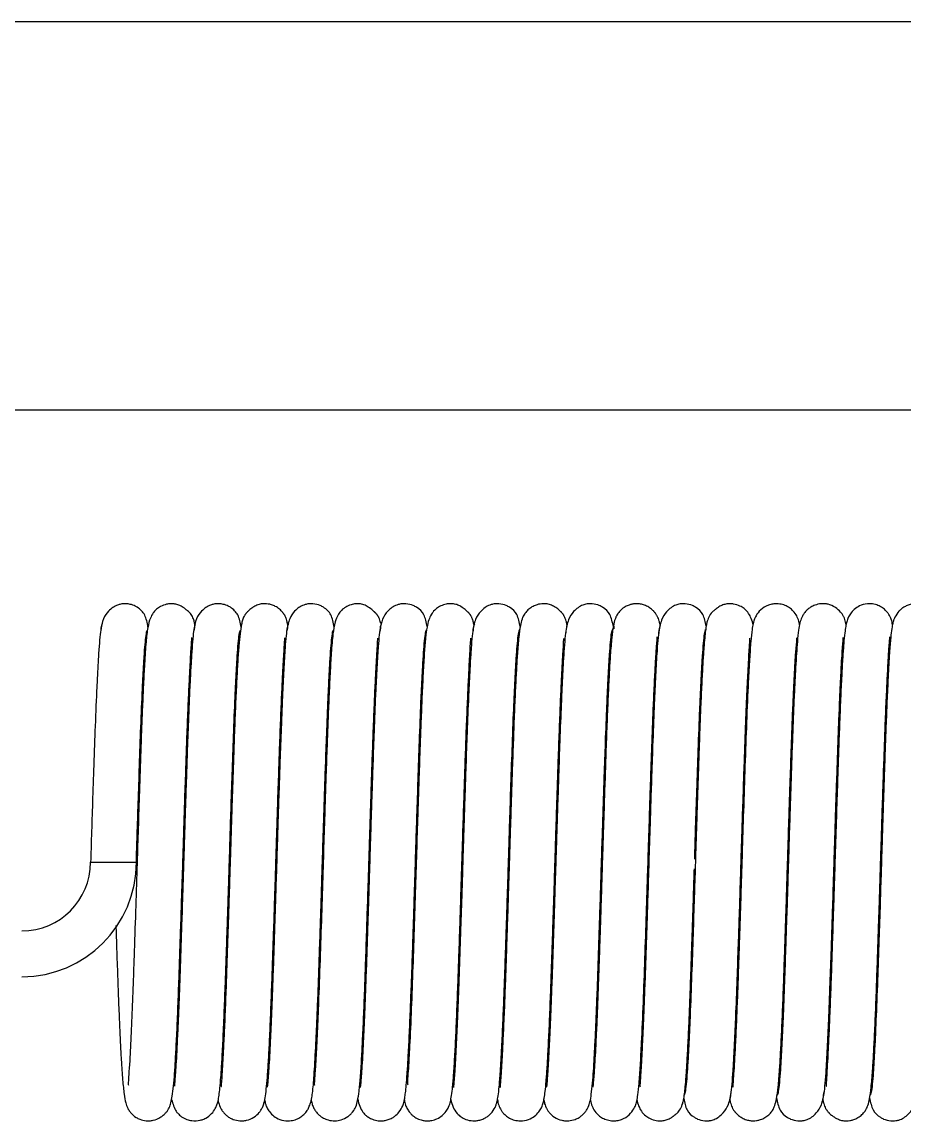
# Model space of a CAD drawing. Header units: millimetres. Extents: x 15 to 1184, y 5 to 836.
# Drawn here: x 527.54 to 544.88, y 529.29 to 550.88 of the extents above; entities that cross this region are included whole.
import ezdxf

# ---------------------------------------------------------------- set-up
doc = ezdxf.new("R2010")
doc.units = ezdxf.units.MM

msp = doc.modelspace()

# ---------------------------------------------------------------- linework, layer by layer
at = {"color": 7, "linetype": 'Continuous', "lineweight": 25}
for p, q in [((575.058, 550.88), (524.258, 550.88)), ((524.258, 543.26), (575.058, 543.26)), ((528.889, 534.37), (529.788, 534.37))]:
    msp.add_line(p, q, dxfattribs=at)
for radius in [2.248, 1.349]:
    msp.add_arc((527.54, 534.37), radius, 270, 0, dxfattribs=at)
for points, knots in [([(530.017, 538.992), (530.001, 539.075), (529.971, 539.239), (529.858, 539.351), (529.761, 539.408), (529.68, 539.437), (529.609, 539.45), (529.529, 539.449), (529.47, 539.44), (529.373, 539.412), (529.253, 539.331), (529.125, 539.152), (529.102, 539), (529.09, 538.917)], [0, 0, 0, 0, 0.185297, 0.364077, 0.41209, 0.439722, 0.482332, 0.51642, 0.544054, 0.590723, 0.747968, 0.861988, 1, 1, 1, 1]), ([(530.94, 539.035), (530.936, 539.056), (530.928, 539.102), (530.901, 539.178), (530.864, 539.246), (530.827, 539.286), (530.81, 539.299), (530.777, 539.326), (530.757, 539.342), (530.741, 539.354), (530.723, 539.367), (530.697, 539.384), (530.642, 539.416), (530.603, 539.432), (530.552, 539.444), (530.521, 539.448), (530.497, 539.449), (530.48, 539.45), (530.44, 539.449), (530.369, 539.439), (530.285, 539.408), (530.219, 539.367), (530.162, 539.322), (530.107, 539.256), (530.049, 539.143), (530.007, 538.97), (529.975, 538.69), (529.951, 538.322), (529.928, 537.879), (529.908, 537.442), (529.89, 536.999), (529.871, 536.451), (529.849, 535.801), (529.825, 535.063), (529.81, 534.592), (529.803, 534.369)], [0, 0, 0, 0, 0.024091, 0.055065, 0.090318, 0.107162, 0.123838, 0.129529, 0.131871, 0.134052, 0.136254, 0.13865, 0.144511, 0.161406, 0.168636, 0.173844, 0.175829, 0.177542, 0.179259, 0.188928, 0.203251, 0.209177, 0.216728, 0.239413, 0.272689, 0.332862, 0.410868, 0.50524, 0.576083, 0.641669, 0.701479, 0.755332, 0.847557, 0.927869, 1, 1, 1, 1]), ([(531.848, 538.989), (531.832, 539.075), (531.802, 539.238), (531.686, 539.352), (531.589, 539.408), (531.509, 539.437), (531.438, 539.45), (531.358, 539.449), (531.299, 539.44), (531.202, 539.412), (531.082, 539.332), (530.954, 539.153), (530.931, 539.002), (530.919, 538.919)], [0, 0, 0, 0, 0.1889487, 0.3610905, 0.408114, 0.4359514, 0.4790557, 0.5135857, 0.5414691, 0.5884134, 0.7464556, 0.8611153, 1, 1, 1, 1]), ([(532.767, 539.026), (532.758, 539.068), (532.745, 539.133), (532.718, 539.197), (532.7, 539.23), (532.685, 539.253), (532.671, 539.273), (532.633, 539.318), (532.578, 539.364), (532.512, 539.404), (532.449, 539.43), (532.38, 539.446), (532.318, 539.45), (532.277, 539.449), (532.221, 539.442), (532.163, 539.424), (532.095, 539.39), (532.04, 539.351), (532.011, 539.328), (531.991, 539.31), (531.979, 539.298), (531.968, 539.287), (531.957, 539.276), (531.949, 539.267), (531.939, 539.253), (531.931, 539.244), (531.925, 539.234), (531.915, 539.219), (531.901, 539.194), (531.887, 539.162), (531.869, 539.11), (531.839, 538.981), (531.808, 538.722), (531.78, 538.313), (531.759, 537.926), (531.737, 537.461), (531.717, 536.941), (531.698, 536.399), (531.68, 535.882), (531.665, 535.411), (531.65, 534.968), (531.638, 534.56), (531.625, 534.134), (531.611, 533.711), (531.596, 533.246), (531.58, 532.76), (531.562, 532.232), (531.543, 531.688), (531.522, 531.178), (531.501, 530.751), (531.484, 530.426), (531.47, 530.194), (531.461, 530.048), (531.453, 529.966), (531.457, 529.963), (531.459, 529.962)], [0, 0, 0, 0, 0.028611, 0.04444, 0.054046, 0.055504, 0.05661, 0.061924, 0.06915, 0.07273, 0.078428, 0.082657, 0.087293, 0.090306, 0.094429, 0.106184, 0.11694, 0.120768, 0.123665, 0.12484, 0.125898, 0.126919, 0.127989, 0.130002, 0.130781, 0.131512, 0.1323, 0.133231, 0.135708, 0.142087, 0.151458, 0.172132, 0.244278, 0.28239, 0.322424, 0.364376, 0.407605, 0.447501, 0.483226, 0.514556, 0.541308, 0.569771, 0.593061, 0.623317, 0.651437, 0.68411, 0.721096, 0.762282, 0.806597, 0.848381, 0.886851, 0.922226, 0.954878, 0.984567, 1, 1, 1, 1]), ([(533.678, 538.99), (533.661, 539.077), (533.63, 539.239), (533.517, 539.352), (533.396, 539.42), (533.286, 539.451), (533.187, 539.449), (533.128, 539.44), (533.03, 539.412), (532.91, 539.331), (532.783, 539.151), (532.76, 538.999), (532.747, 538.915)], [0, 0, 0, 0, 0.1872906, 0.3519181, 0.3976533, 0.4684572, 0.503122, 0.5313932, 0.5792953, 0.7409548, 0.8581741, 1, 1, 1, 1]), ([(534.591, 539.059), (534.584, 539.088), (534.577, 539.122), (534.557, 539.171), (534.549, 539.188), (534.542, 539.202), (534.537, 539.21), (534.534, 539.216), (534.531, 539.22), (534.528, 539.224), (534.524, 539.23), (534.518, 539.238), (534.51, 539.247), (534.504, 539.253), (534.497, 539.26), (534.489, 539.267), (534.482, 539.274), (534.476, 539.28), (534.47, 539.286), (534.461, 539.294), (534.448, 539.306), (534.424, 539.328), (534.369, 539.372), (534.298, 539.415), (534.239, 539.439), (534.18, 539.448), (534.15, 539.45), (534.112, 539.449), (534.062, 539.444), (533.987, 539.426), (533.926, 539.399), (533.881, 539.37), (533.853, 539.349), (533.802, 539.304), (533.739, 539.218), (533.685, 539.075), (533.647, 538.843), (533.62, 538.514), (533.596, 538.098), (533.574, 537.64), (533.554, 537.162), (533.535, 536.645), (533.517, 536.107), (533.498, 535.563), (533.479, 534.961), (533.457, 534.253), (533.431, 533.409), (533.401, 532.53), (533.376, 531.819), (533.355, 531.281), (533.337, 530.895), (533.32, 530.553), (533.303, 530.269), (533.29, 530.084), (533.282, 529.996), (533.29, 529.993), (533.293, 529.992)], [0, 0, 0, 0, 0.022891, 0.0272, 0.030204, 0.031253, 0.032051, 0.032386, 0.032703, 0.033026, 0.033377, 0.034228, 0.036022, 0.038527, 0.040174, 0.041515, 0.042107, 0.042673, 0.043234, 0.043815, 0.045117, 0.046709, 0.050997, 0.064617, 0.080912, 0.086486, 0.090317, 0.09168, 0.096291, 0.09988, 0.107985, 0.109772, 0.111868, 0.117155, 0.132632, 0.163904, 0.207344, 0.262573, 0.309587, 0.353894, 0.394362, 0.430717, 0.473472, 0.509924, 0.542293, 0.593219, 0.648092, 0.707567, 0.772129, 0.806854, 0.843107, 0.880608, 0.918947, 0.954284, 0.984662, 1, 1, 1, 1]), ([(535.505, 539), (535.488, 539.084), (535.458, 539.241), (535.345, 539.353), (535.224, 539.421), (535.115, 539.451), (535.015, 539.449), (534.956, 539.44), (534.859, 539.411), (534.739, 539.329), (534.611, 539.147), (534.587, 538.992), (534.574, 538.907)], [0, 0, 0, 0, 0.177987, 0.335701, 0.380222, 0.450954, 0.485691, 0.514549, 0.564045, 0.731801, 0.853307, 1, 1, 1, 1]), ([(536.425, 539.025), (536.423, 539.04), (536.417, 539.079), (536.405, 539.12), (536.391, 539.161), (536.377, 539.191), (536.368, 539.208), (536.361, 539.22), (536.357, 539.226), (536.354, 539.231), (536.351, 539.235), (536.347, 539.241), (536.341, 539.248), (536.335, 539.256), (536.327, 539.265), (536.32, 539.272), (536.305, 539.286), (536.293, 539.298), (536.28, 539.31), (536.258, 539.329), (536.228, 539.354), (536.169, 539.395), (536.106, 539.427), (536.044, 539.444), (535.991, 539.449), (535.947, 539.45), (535.885, 539.444), (535.809, 539.424), (535.736, 539.389), (535.682, 539.349), (535.629, 539.302), (535.577, 539.23), (535.531, 539.125), (535.497, 538.98), (535.47, 538.774), (535.447, 538.483), (535.426, 538.102), (535.403, 537.642), (535.383, 537.159), (535.365, 536.68), (535.349, 536.222), (535.335, 535.797), (535.318, 535.287), (535.298, 534.652), (535.274, 533.86), (535.247, 533.025), (535.218, 532.176), (535.188, 531.357), (535.16, 530.766), (535.139, 530.379), (535.123, 530.153), (535.112, 530.022), (535.119, 530.003), (535.123, 529.994)], [0, 0, 0, 0, 0.009197, 0.024143, 0.034404, 0.037826, 0.040183, 0.041027, 0.041389, 0.041729, 0.04206, 0.042402, 0.043174, 0.044137, 0.045343, 0.047979, 0.049072, 0.050133, 0.051284, 0.052623, 0.056081, 0.060773, 0.07413, 0.086682, 0.09081, 0.093659, 0.098796, 0.102763, 0.11043, 0.114314, 0.119596, 0.134928, 0.157005, 0.185923, 0.221602, 0.263804, 0.310904, 0.355563, 0.396365, 0.433027, 0.465977, 0.495421, 0.521177, 0.569039, 0.62003, 0.675151, 0.734455, 0.798354, 0.867584, 0.903695, 0.939532, 0.971902, 1, 1, 1, 1]), ([(537.334, 538.999), (537.318, 539.084), (537.287, 539.241), (537.173, 539.353), (537.051, 539.421), (536.943, 539.451), (536.843, 539.449), (536.785, 539.44), (536.687, 539.411), (536.567, 539.327), (536.438, 539.141), (536.414, 538.982), (536.401, 538.895)], [0, 0, 0, 0, 0.174183, 0.324431, 0.367371, 0.436886, 0.471126, 0.5003, 0.551109, 0.724179, 0.849339, 1, 1, 1, 1]), ([(538.252, 539.043), (538.248, 539.064), (538.239, 539.103), (538.223, 539.152), (538.207, 539.19), (538.191, 539.219), (538.182, 539.234), (538.175, 539.244), (538.168, 539.253), (538.157, 539.267), (538.149, 539.276), (538.138, 539.287), (538.127, 539.298), (538.115, 539.31), (538.095, 539.328), (538.067, 539.351), (538.011, 539.39), (537.944, 539.424), (537.885, 539.442), (537.829, 539.449), (537.788, 539.45), (537.726, 539.446), (537.657, 539.43), (537.594, 539.404), (537.528, 539.364), (537.478, 539.322), (537.445, 539.284), (537.429, 539.264), (537.422, 539.253), (537.406, 539.23), (537.388, 539.197), (537.361, 539.129), (537.333, 539.01), (537.303, 538.795), (537.278, 538.497), (537.257, 538.141), (537.236, 537.742), (537.216, 537.263), (537.196, 536.726), (537.176, 536.167), (537.158, 535.633), (537.143, 535.15), (537.128, 534.697), (537.116, 534.285), (537.102, 533.86), (537.089, 533.444), (537.074, 532.991), (537.058, 532.521), (537.041, 532.013), (537.021, 531.492), (537, 531.009), (536.981, 530.614), (536.964, 530.324), (536.951, 530.126), (536.942, 530.006), (536.938, 529.955), (536.94, 529.946), (536.94, 529.943)], [0, 0, 0, 0, 0.0163199, 0.0285323, 0.0364686, 0.0389485, 0.0398812, 0.0406698, 0.0414017, 0.0421822, 0.0441982, 0.0452698, 0.0462913, 0.0473513, 0.0485279, 0.0514291, 0.0552614, 0.0660323, 0.0778031, 0.0819319, 0.0849482, 0.0895909, 0.0938258, 0.0995317, 0.1031162, 0.110352, 0.113916, 0.115678, 0.1167853, 0.1182457, 0.127865, 0.143715, 0.1745737, 0.2152137, 0.260094, 0.2962375, 0.3349761, 0.3760648, 0.4189725, 0.4594083, 0.4956541, 0.527387, 0.5544603, 0.5833004, 0.606652, 0.6365661, 0.6643729, 0.696645, 0.7331099, 0.7740988, 0.8184312, 0.8597053, 0.8969866, 0.930845, 0.9612651, 0.9880661, 1, 1, 1, 1]), ([(539.164, 538.999), (539.147, 539.084), (539.116, 539.241), (539.001, 539.354), (538.88, 539.421), (538.772, 539.451), (538.684, 539.45), (538.617, 539.442), (538.524, 539.414), (538.394, 539.325), (538.266, 539.134), (538.241, 538.97), (538.228, 538.88)], [0, 0, 0, 0, 0.169609, 0.31434, 0.355928, 0.423867, 0.457419, 0.46956, 0.538861, 0.716987, 0.845613, 1, 1, 1, 1]), ([(540.083, 539.032), (540.082, 539.036), (540.078, 539.071), (540.068, 539.1), (540.052, 539.153), (540.035, 539.192), (540.017, 539.224), (540.005, 539.243), (539.995, 539.258), (539.987, 539.268), (539.978, 539.278), (539.97, 539.287), (539.962, 539.296), (539.947, 539.312), (539.924, 539.333), (539.893, 539.357), (539.841, 539.393), (539.774, 539.425), (539.708, 539.443), (539.639, 539.451), (539.561, 539.447), (539.49, 539.431), (539.426, 539.405), (539.358, 539.366), (539.308, 539.323), (539.275, 539.285), (539.259, 539.265), (539.251, 539.254), (539.236, 539.231), (539.218, 539.198), (539.19, 539.13), (539.161, 539.007), (539.131, 538.783), (539.106, 538.473), (539.083, 538.105), (539.063, 537.695), (539.042, 537.209), (539.022, 536.665), (539.003, 536.098), (538.985, 535.555), (538.969, 535.062), (538.954, 534.597), (538.941, 534.172), (538.927, 533.738), (538.914, 533.326), (538.9, 532.89), (538.885, 532.445), (538.868, 531.969), (538.85, 531.497), (538.832, 531.07), (538.815, 530.719), (538.8, 530.446), (538.784, 530.195), (538.764, 529.994), (538.763, 529.96), (538.762, 529.95)], [0, 0, 0, 0, 0.002176, 0.018393, 0.031046, 0.039886, 0.042958, 0.045242, 0.046161, 0.046997, 0.047822, 0.048714, 0.049668, 0.05066, 0.052922, 0.055753, 0.059263, 0.068467, 0.078709, 0.085494, 0.090269, 0.094661, 0.100689, 0.104353, 0.111808, 0.115516, 0.117353, 0.118461, 0.119943, 0.1299, 0.146503, 0.179012, 0.221995, 0.269081, 0.306764, 0.346879, 0.389153, 0.43311, 0.474936, 0.512559, 0.545651, 0.574065, 0.604744, 0.629613, 0.660018, 0.687621, 0.719196, 0.7545, 0.793889, 0.833045, 0.868823, 0.901015, 0.929744, 0.97773, 1, 1, 1, 1]), ([(540.989, 539.011), (540.973, 539.091), (540.943, 539.244), (540.83, 539.354), (540.709, 539.421), (540.601, 539.451), (540.513, 539.449), (540.445, 539.442), (540.352, 539.414), (540.222, 539.322), (540.093, 539.126), (540.068, 538.956), (540.055, 538.864)], [0, 0, 0, 0, 0.159177, 0.302388, 0.343289, 0.409676, 0.442534, 0.454678, 0.525564, 0.709143, 0.841531, 1, 1, 1, 1]), ([(541.909, 539.039), (541.907, 539.048), (541.898, 539.1), (541.87, 539.178), (541.818, 539.271), (541.762, 539.333), (541.7, 539.379), (541.629, 539.418), (541.549, 539.443), (541.481, 539.45), (541.446, 539.45), (541.423, 539.449), (541.372, 539.443), (541.33, 539.431), (541.281, 539.411), (541.247, 539.393), (541.222, 539.377), (541.205, 539.366), (541.189, 539.355), (541.175, 539.344), (541.162, 539.334), (541.129, 539.307), (541.115, 539.295), (541.069, 539.243), (541.033, 539.176), (541.005, 539.094), (540.991, 539.029), (540.974, 538.926), (540.958, 538.777), (540.941, 538.577), (540.923, 538.296), (540.903, 537.929), (540.883, 537.497), (540.865, 537.045), (540.849, 536.609), (540.835, 536.2), (540.823, 535.829), (540.812, 535.497), (540.801, 535.163), (540.788, 534.771), (540.773, 534.266), (540.753, 533.642), (540.729, 532.914), (540.702, 532.118), (540.678, 531.463), (540.656, 530.966), (540.638, 530.611), (540.62, 530.3), (540.6, 530.047), (540.58, 529.861), (540.566, 529.816), (540.559, 529.793)], [0, 0, 0, 0, 0.0042219, 0.0273109, 0.045288, 0.0573112, 0.0612143, 0.0647223, 0.0732526, 0.0776498, 0.0786097, 0.0796229, 0.082078, 0.0895497, 0.0935447, 0.0967421, 0.0980969, 0.0993298, 0.1004883, 0.1016306, 0.1028187, 0.1041104, 0.1136143, 0.121011, 0.1427781, 0.1537305, 0.1709541, 0.1966864, 0.2215039, 0.2508965, 0.2846845, 0.3233833, 0.3622842, 0.3974422, 0.4287142, 0.4565551, 0.4810112, 0.5019601, 0.5203209, 0.5442186, 0.5752822, 0.6138301, 0.6600804, 0.7134352, 0.7739074, 0.8071953, 0.8422202, 0.8787159, 0.9172177, 0.9577823, 1, 1, 1, 1]), ([(542.824, 539.034), (542.822, 539.048), (542.815, 539.101), (542.78, 539.185), (542.744, 539.258), (542.668, 539.341), (542.589, 539.397), (542.49, 539.437), (542.391, 539.452), (542.295, 539.446), (542.176, 539.415), (542.057, 539.339), (541.978, 539.234), (541.936, 539.146), (541.927, 539.114), (541.906, 539.04), (541.887, 538.921), (541.864, 538.706), (541.841, 538.375), (541.813, 537.861), (541.783, 537.16), (541.752, 536.288), (541.723, 535.407), (541.699, 534.641), (541.679, 534.018), (541.663, 533.498), (541.647, 533.006), (541.63, 532.522), (541.614, 532.053), (541.596, 531.571), (541.577, 531.095), (541.556, 530.668), (541.537, 530.334), (541.522, 530.117), (541.51, 529.982), (541.509, 529.955), (541.509, 529.942)], [0, 0, 0, 0, 0.007664, 0.028231, 0.046253, 0.054671, 0.062906, 0.070629, 0.07873, 0.084093, 0.090659, 0.10507, 0.118189, 0.123648, 0.136038, 0.150044, 0.175757, 0.217434, 0.266241, 0.315327, 0.385239, 0.449785, 0.510249, 0.565735, 0.599825, 0.632211, 0.668121, 0.699148, 0.733429, 0.771192, 0.812785, 0.85783, 0.901138, 0.938191, 0.968993, 1, 1, 1, 1]), ([(543.739, 539.036), (543.736, 539.054), (543.726, 539.108), (543.71, 539.16), (543.672, 539.232), (543.629, 539.295), (543.52, 539.393), (543.413, 539.435), (543.32, 539.45), (543.231, 539.45), (543.136, 539.43), (543.046, 539.386), (542.985, 539.341), (542.936, 539.292), (542.889, 539.227), (542.855, 539.157), (542.826, 539.063), (542.803, 538.923), (542.776, 538.669), (542.751, 538.301), (542.728, 537.858), (542.71, 537.455), (542.692, 536.992), (542.673, 536.478), (542.655, 535.946), (542.637, 535.386), (542.619, 534.843), (542.604, 534.347), (542.592, 533.964), (542.581, 533.607), (542.567, 533.187), (542.548, 532.629), (542.526, 531.96), (542.503, 531.379), (542.482, 530.917), (542.465, 530.578), (542.447, 530.275), (542.427, 530.027), (542.406, 529.846), (542.392, 529.809), (542.385, 529.79)], [0, 0, 0, 0, 0.012029, 0.034804, 0.042628, 0.048349, 0.057926, 0.070106, 0.07565, 0.080238, 0.088822, 0.094553, 0.099753, 0.105837, 0.112968, 0.123735, 0.145865, 0.177085, 0.215568, 0.277839, 0.31144, 0.346637, 0.383189, 0.420903, 0.458372, 0.492038, 0.530525, 0.561563, 0.585549, 0.602687, 0.629495, 0.666426, 0.713027, 0.769741, 0.802076, 0.836789, 0.873641, 0.913216, 0.955488, 1, 1, 1, 1]), ([(544.651, 539.032), (544.645, 539.069), (544.634, 539.138), (544.592, 539.222), (544.552, 539.281), (544.495, 539.342), (544.415, 539.398), (544.314, 539.439), (544.185, 539.457), (544.034, 539.429), (543.915, 539.358), (543.833, 539.273), (543.769, 539.163), (543.751, 539.094), (543.731, 539.003), (543.711, 538.865), (543.691, 538.669), (543.672, 538.393), (543.651, 538.033), (543.63, 537.585), (543.609, 537.074), (543.59, 536.545), (543.573, 536.046), (543.557, 535.552), (543.542, 535.092), (543.528, 534.654), (543.516, 534.263), (543.503, 533.855), (543.489, 533.407), (543.472, 532.899), (543.453, 532.348), (543.434, 531.791), (543.413, 531.28), (543.394, 530.852), (543.377, 530.516), (543.363, 530.269), (543.353, 530.099), (543.348, 530.005), (543.346, 529.967), (543.351, 529.97), (543.352, 529.97)], [0, 0, 0, 0, 0.020974, 0.038807, 0.046631, 0.054462, 0.062427, 0.070101, 0.07838, 0.090003, 0.10079, 0.111736, 0.123055, 0.143254, 0.166028, 0.191171, 0.224334, 0.260531, 0.300179, 0.343554, 0.388076, 0.427856, 0.463289, 0.494327, 0.528549, 0.554486, 0.58001, 0.604636, 0.63408, 0.668263, 0.706947, 0.749758, 0.792941, 0.833871, 0.872134, 0.907666, 0.941026, 0.971595, 0.995757, 1, 1, 1, 1]), ([(545.568, 539.03), (545.555, 539.081), (545.532, 539.176), (545.477, 539.272), (545.412, 539.337), (545.362, 539.377), (545.264, 539.43), (545.172, 539.448), (545.105, 539.45), (545.056, 539.447), (544.994, 539.436), (544.935, 539.414), (544.886, 539.389), (544.855, 539.369), (544.809, 539.335), (544.758, 539.287), (544.701, 539.2), (544.668, 539.113), (544.653, 539.054), (544.635, 538.951), (544.614, 538.773), (544.59, 538.471), (544.567, 538.05), (544.543, 537.554), (544.523, 537.063), (544.506, 536.584), (544.49, 536.136), (544.477, 535.729), (544.465, 535.373), (544.454, 535.031), (544.442, 534.643), (544.427, 534.147), (544.407, 533.528), (544.383, 532.804), (544.356, 532.011), (544.331, 531.362), (544.309, 530.873), (544.291, 530.528), (544.273, 530.229), (544.253, 529.994), (544.232, 529.83), (544.218, 529.803), (544.211, 529.79)], [0, 0, 0, 0, 0.027501, 0.050986, 0.056989, 0.061479, 0.06903, 0.07806, 0.080159, 0.082204, 0.086955, 0.092228, 0.094646, 0.096986, 0.099334, 0.1071, 0.126291, 0.136807, 0.151413, 0.175441, 0.208802, 0.251133, 0.302486, 0.344979, 0.383637, 0.417909, 0.448334, 0.474931, 0.497552, 0.516427, 0.53942, 0.56992, 0.608357, 0.654755, 0.708462, 0.769824, 0.803624, 0.839169, 0.876295, 0.915638, 0.957023, 1, 1, 1, 1]), ([(529.124, 539.052), (529.119, 539.053), (529.107, 539.055), (529.087, 538.946), (529.066, 538.754), (529.047, 538.491), (529.029, 538.178), (529.006, 537.722), (528.979, 537.099), (528.952, 536.317), (528.927, 535.585), (528.906, 534.941), (528.894, 534.546), (528.889, 534.37)], [0, 0, 0, 0, 0.063383, 0.15481, 0.242275, 0.324994, 0.403207, 0.478025, 0.615266, 0.735032, 0.839716, 0.928243, 1, 1, 1, 1]), ([(530.952, 539.051), (530.946, 539.049), (530.933, 539.043), (530.913, 538.919), (530.892, 538.719), (530.874, 538.458), (530.856, 538.158), (530.835, 537.74), (530.812, 537.198), (530.789, 536.558), (530.77, 536.012), (530.756, 535.589), (530.745, 535.234), (530.733, 534.867), (530.718, 534.402), (530.703, 533.887), (530.685, 533.346), (530.667, 532.81), (530.649, 532.277), (530.632, 531.782), (530.614, 531.345), (530.592, 530.853), (530.572, 530.466), (530.554, 530.19), (530.542, 530.043), (530.533, 529.97), (530.539, 529.968), (530.541, 529.968)], [0, 0, 0, 0, 0.041332, 0.090181, 0.136185, 0.178969, 0.218788, 0.256103, 0.322207, 0.376412, 0.419678, 0.451904, 0.472932, 0.499126, 0.533047, 0.574792, 0.611603, 0.652967, 0.696605, 0.738381, 0.778863, 0.817843, 0.890166, 0.923717, 0.955525, 0.984045, 1, 1, 1, 1]), ([(532.78, 539.052), (532.773, 539.045), (532.759, 539.031), (532.737, 538.883), (532.716, 538.662), (532.698, 538.381), (532.68, 538.062), (532.659, 537.623), (532.636, 537.061), (532.613, 536.407), (532.594, 535.858), (532.58, 535.441), (532.569, 535.085), (532.557, 534.705), (532.541, 534.212), (532.524, 533.67), (532.506, 533.105), (532.488, 532.56), (532.469, 532.031), (532.451, 531.551), (532.434, 531.133), (532.412, 530.673), (532.393, 530.327), (532.374, 530.087), (532.366, 529.985), (532.359, 529.946), (532.366, 529.954), (532.366, 529.954)], [0, 0, 0, 0, 0.049178, 0.098845, 0.14547, 0.188691, 0.229083, 0.266799, 0.333189, 0.387291, 0.43016, 0.461456, 0.481518, 0.509232, 0.544915, 0.589018, 0.627759, 0.671077, 0.714911, 0.757081, 0.797852, 0.836896, 0.908916, 0.942521, 0.97318, 0.99956, 1, 1, 1, 1]), ([(534.607, 539.052), (534.599, 539.04), (534.584, 539.016), (534.563, 538.854), (534.542, 538.624), (534.524, 538.337), (534.506, 538.012), (534.485, 537.566), (534.462, 536.999), (534.439, 536.34), (534.42, 535.786), (534.406, 535.362), (534.395, 535.005), (534.383, 534.631), (534.368, 534.149), (534.352, 533.62), (534.334, 533.067), (534.316, 532.532), (534.297, 532.009), (534.279, 531.533), (534.262, 531.119), (534.24, 530.663), (534.221, 530.32), (534.203, 530.087), (534.194, 529.982), (534.188, 529.939), (534.193, 529.945), (534.194, 529.946)], [0, 0, 0, 0, 0.051817, 0.101113, 0.147357, 0.190252, 0.230475, 0.268032, 0.33417, 0.388282, 0.431385, 0.463073, 0.483469, 0.510472, 0.545326, 0.58853, 0.626477, 0.668932, 0.712598, 0.754669, 0.795351, 0.834316, 0.90624, 0.93984, 0.97056, 0.995985, 1, 1, 1, 1]), ([(536.432, 539.048), (536.425, 539.031), (536.41, 538.998), (536.389, 538.829), (536.369, 538.595), (536.351, 538.307), (536.334, 537.982), (536.313, 537.538), (536.29, 536.972), (536.267, 536.312), (536.248, 535.751), (536.234, 535.316), (536.222, 534.957), (536.211, 534.594), (536.197, 534.14), (536.181, 533.64), (536.164, 533.117), (536.147, 532.6), (536.129, 532.086), (536.111, 531.609), (536.094, 531.19), (536.072, 530.726), (536.053, 530.371), (536.036, 530.129), (536.026, 530.007), (536.018, 529.947), (536.022, 529.947), (536.024, 529.947)], [0, 0, 0, 0, 0.051035, 0.099581, 0.145143, 0.187491, 0.227331, 0.26459, 0.33043, 0.384713, 0.428434, 0.461162, 0.482763, 0.508177, 0.541163, 0.582189, 0.618287, 0.658753, 0.701931, 0.743761, 0.78431, 0.823254, 0.895322, 0.928985, 0.960866, 0.987874, 1, 1, 1, 1]), ([(538.257, 539.041), (538.25, 539.019), (538.235, 538.974), (538.213, 538.782), (538.193, 538.524), (538.174, 538.211), (538.157, 537.864), (538.135, 537.394), (538.113, 536.804), (538.089, 536.128), (538.071, 535.566), (538.057, 535.142), (538.045, 534.784), (538.034, 534.403), (538.018, 533.91), (538.001, 533.372), (537.983, 532.816), (537.965, 532.286), (537.947, 531.777), (537.928, 531.321), (537.911, 530.931), (537.895, 530.61), (537.881, 530.356), (537.869, 530.163), (537.858, 530.031), (537.85, 529.957), (537.854, 529.952), (537.855, 529.951)], [0, 0, 0, 0, 0.0528379, 0.1029208, 0.1497286, 0.1932397, 0.2341652, 0.2722438, 0.3389501, 0.3936769, 0.437061, 0.4686277, 0.4888157, 0.5166221, 0.5526525, 0.5973568, 0.6364665, 0.6800221, 0.7241411, 0.766897, 0.808041, 0.8472515, 0.8843129, 0.9197127, 0.953535, 0.9831067, 1, 1, 1, 1]), ([(539.184, 538.959), (539.18, 538.986), (539.17, 539.053), (539.16, 539.052), (539.155, 539.051)], [0, 0, 0, 0, 0.397312, 1, 1, 1, 1]), ([(540.083, 539.033), (540.075, 539.006), (540.06, 538.951), (540.038, 538.745), (540.018, 538.475), (540, 538.152), (539.982, 537.795), (539.961, 537.316), (539.938, 536.718), (539.915, 536.036), (539.896, 535.469), (539.883, 535.044), (539.871, 534.685), (539.859, 534.304), (539.844, 533.813), (539.827, 533.277), (539.809, 532.726), (539.791, 532.202), (539.772, 531.699), (539.754, 531.252), (539.737, 530.873), (539.722, 530.565), (539.709, 530.324), (539.698, 530.146), (539.691, 530.03), (539.685, 529.969), (539.69, 529.967), (539.691, 529.967)], [0, 0, 0, 0, 0.053108, 0.10337, 0.150278, 0.194007, 0.235147, 0.273381, 0.340266, 0.395346, 0.438966, 0.470686, 0.490961, 0.518784, 0.554993, 0.599879, 0.639096, 0.682723, 0.727054, 0.770036, 0.811327, 0.850607, 0.887722, 0.923234, 0.957093, 0.986434, 1, 1, 1, 1]), ([(529.385, 533.13), (529.39, 532.999), (529.4, 532.678), (529.417, 532.191), (529.435, 531.683), (529.454, 531.225), (529.472, 530.827), (529.493, 530.439), (529.517, 530.088), (529.545, 529.817), (529.572, 529.657), (529.606, 529.562), (529.637, 529.502), (529.691, 529.43), (529.762, 529.367), (529.869, 529.312), (529.962, 529.29), (530.056, 529.289), (530.148, 529.303), (530.235, 529.336), (530.326, 529.405), (530.369, 529.448), (530.393, 529.478), (530.415, 529.511), (530.45, 529.577), (530.472, 529.651), (530.506, 529.824), (530.535, 530.125), (530.561, 530.55), (530.582, 530.962), (530.604, 531.455), (530.624, 531.999), (530.643, 532.552), (530.662, 533.114), (530.68, 533.659), (530.696, 534.153), (530.709, 534.583), (530.723, 535.031), (530.74, 535.572), (530.76, 536.147), (530.779, 536.72), (530.799, 537.246), (530.82, 537.724), (530.839, 538.114), (530.855, 538.408), (530.867, 538.593), (530.874, 538.701), (530.878, 538.763), (530.877, 538.776), (530.876, 538.783)], [0, 0, 0, 0, 0.019868, 0.048661, 0.077837, 0.106139, 0.133383, 0.159389, 0.196023, 0.230539, 0.259296, 0.278346, 0.285731, 0.290046, 0.297714, 0.30196, 0.308474, 0.312095, 0.317045, 0.328614, 0.332674, 0.335589, 0.337083, 0.338935, 0.344082, 0.361088, 0.384518, 0.436765, 0.465456, 0.496307, 0.529145, 0.562235, 0.592064, 0.618724, 0.648957, 0.672958, 0.691064, 0.711631, 0.738494, 0.771503, 0.800038, 0.831985, 0.864505, 0.895308, 0.924141, 0.951424, 0.968769, 0.985361, 1, 1, 1, 1]), ([(529.788, 534.37), (529.793, 534.546), (529.805, 534.94), (529.826, 535.581), (529.851, 536.306), (529.877, 537.074), (529.903, 537.681), (529.925, 538.12), (529.942, 538.419), (529.961, 538.666), (529.98, 538.84), (529.996, 538.929), (530.004, 538.924), (530.006, 538.923)], [0, 0, 0, 0, 0.075163, 0.167757, 0.277009, 0.401633, 0.543916, 0.621236, 0.701872, 0.786934, 0.876632, 0.970121, 1, 1, 1, 1]), ([(530.481, 529.708), (530.506, 529.624), (530.537, 529.521), (530.601, 529.437), (530.672, 529.37), (530.772, 529.316), (530.898, 529.285), (531.014, 529.29), (531.109, 529.321), (531.187, 529.359), (531.268, 529.423), (531.342, 529.526), (531.375, 529.606), (531.385, 529.64), (531.4, 529.7), (531.415, 529.789), (531.432, 529.939), (531.451, 530.149), (531.47, 530.454), (531.492, 530.867), (531.514, 531.366), (531.535, 531.9), (531.553, 532.414), (531.569, 532.889), (531.583, 533.314), (531.595, 533.678), (531.606, 534.024), (531.618, 534.415), (531.633, 534.913), (531.653, 535.527), (531.677, 536.234), (531.703, 536.997), (531.729, 537.608), (531.751, 538.058), (531.768, 538.368), (531.786, 538.628), (531.806, 538.82), (531.824, 538.93), (531.836, 538.929), (531.84, 538.928)], [0, 0, 0, 0, 0.037541, 0.046309, 0.054763, 0.062988, 0.070048, 0.081273, 0.086246, 0.089838, 0.102207, 0.113158, 0.121996, 0.129646, 0.141148, 0.167266, 0.193534, 0.225214, 0.262083, 0.304746, 0.349865, 0.390408, 0.426302, 0.458081, 0.485518, 0.508495, 0.527417, 0.550666, 0.581641, 0.620621, 0.667334, 0.721171, 0.783084, 0.816962, 0.852423, 0.889785, 0.929345, 0.97074, 1, 1, 1, 1]), ([(531.396, 529.691), (531.397, 529.687), (531.404, 529.641), (531.423, 529.589), (531.459, 529.512), (531.506, 529.448), (531.555, 529.398), (531.616, 529.353), (531.706, 529.309), (531.801, 529.289), (531.89, 529.289), (531.983, 529.304), (532.09, 529.346), (532.199, 529.444), (532.249, 529.517), (532.278, 529.578), (532.304, 529.659), (532.325, 529.772), (532.349, 529.965), (532.369, 530.213), (532.39, 530.537), (532.411, 530.945), (532.432, 531.436), (532.452, 531.976), (532.471, 532.522), (532.49, 533.076), (532.507, 533.61), (532.523, 534.096), (532.536, 534.525), (532.55, 534.981), (532.568, 535.538), (532.588, 536.128), (532.608, 536.713), (532.628, 537.246), (532.649, 537.726), (532.668, 538.117), (532.684, 538.413), (532.696, 538.6), (532.702, 538.707), (532.707, 538.765), (532.704, 538.773), (532.703, 538.777)], [0, 0, 0, 0, 0.002694, 0.0292, 0.040378, 0.047781, 0.054097, 0.059495, 0.065445, 0.074356, 0.079119, 0.084875, 0.097519, 0.107461, 0.113401, 0.125431, 0.142335, 0.175477, 0.208556, 0.244186, 0.282352, 0.323691, 0.367989, 0.412162, 0.451719, 0.487008, 0.526918, 0.558451, 0.582434, 0.610903, 0.647887, 0.693182, 0.732248, 0.775712, 0.819352, 0.860956, 0.900178, 0.937605, 0.961569, 0.984629, 1, 1, 1, 1]), ([(532.309, 529.703), (532.314, 529.675), (532.322, 529.633), (532.352, 529.554), (532.403, 529.466), (532.485, 529.381), (532.604, 529.31), (532.755, 529.282), (532.884, 529.3), (532.985, 529.341), (533.065, 529.397), (533.131, 529.468), (533.165, 529.524), (533.223, 529.653), (533.255, 529.853), (533.283, 530.174), (533.309, 530.626), (533.332, 531.098), (533.35, 531.522), (533.368, 532.005), (533.386, 532.536), (533.405, 533.083), (533.423, 533.652), (533.44, 534.198), (533.455, 534.694), (533.467, 535.075), (533.479, 535.43), (533.493, 535.843), (533.511, 536.386), (533.534, 537.031), (533.556, 537.582), (533.577, 538.01), (533.594, 538.319), (533.612, 538.588), (533.632, 538.794), (533.65, 538.921), (533.662, 538.929), (533.667, 538.932)], [0, 0, 0, 0, 0.0225017, 0.0339265, 0.0448641, 0.0554405, 0.0658644, 0.0770957, 0.0850955, 0.0925103, 0.1002068, 0.1077734, 0.1193511, 0.1325621, 0.1762589, 0.2317316, 0.2936602, 0.3272135, 0.3622594, 0.3985336, 0.4362471, 0.4737819, 0.5073765, 0.5456273, 0.5765828, 0.6006691, 0.6178273, 0.6446013, 0.6813544, 0.7277205, 0.7845164, 0.8167284, 0.8511736, 0.887954, 0.9275525, 0.9696445, 1, 1, 1, 1]), ([(533.222, 529.712), (533.227, 529.684), (533.237, 529.632), (533.263, 529.561), (533.301, 529.492), (533.349, 529.432), (533.401, 529.384), (533.47, 529.339), (533.568, 529.299), (533.687, 529.283), (533.824, 529.305), (533.929, 529.358), (534, 529.418), (534.066, 529.492), (534.116, 529.594), (534.139, 529.691), (534.168, 529.872), (534.193, 530.139), (534.216, 530.486), (534.237, 530.906), (534.258, 531.378), (534.278, 531.9), (534.298, 532.475), (534.318, 533.058), (534.336, 533.618), (534.351, 534.075), (534.364, 534.491), (534.378, 534.946), (534.394, 535.445), (534.411, 535.971), (534.429, 536.495), (534.448, 537.03), (534.469, 537.529), (534.488, 537.953), (534.506, 538.287), (534.519, 538.533), (534.529, 538.672), (534.532, 538.74), (534.536, 538.774), (534.533, 538.775), (534.532, 538.776)], [0, 0, 0, 0, 0.018613, 0.033564, 0.04416, 0.052248, 0.058788, 0.06395, 0.070844, 0.079781, 0.088852, 0.099207, 0.104702, 0.11087, 0.127773, 0.158605, 0.195647, 0.237058, 0.282588, 0.322626, 0.365766, 0.408758, 0.447199, 0.492106, 0.52928, 0.558499, 0.581539, 0.610388, 0.647362, 0.680334, 0.717544, 0.758863, 0.801915, 0.843498, 0.883175, 0.921049, 0.957591, 0.975274, 0.992323, 1, 1, 1, 1]), ([(534.142, 529.718), (534.151, 529.67), (534.171, 529.576), (534.224, 529.484), (534.258, 529.44), (534.292, 529.404), (534.351, 529.358), (534.439, 529.313), (534.528, 529.292), (534.61, 529.288), (534.685, 529.296), (534.748, 529.314), (534.799, 529.337), (534.835, 529.357), (534.9, 529.402), (534.96, 529.463), (535.02, 529.57), (535.04, 529.632), (535.052, 529.675), (535.065, 529.742), (535.079, 529.843), (535.096, 529.996), (535.113, 530.219), (535.132, 530.535), (535.153, 530.945), (535.174, 531.423), (535.193, 531.915), (535.21, 532.385), (535.225, 532.82), (535.237, 533.209), (535.248, 533.55), (535.259, 533.889), (535.272, 534.284), (535.287, 534.791), (535.307, 535.411), (535.331, 536.123), (535.357, 536.892), (535.382, 537.512), (535.404, 537.973), (535.421, 538.294), (535.439, 538.569), (535.459, 538.781), (535.477, 538.914), (535.489, 538.929), (535.494, 538.936)], [0, 0, 0, 0, 0.024842, 0.048794, 0.054247, 0.059551, 0.065182, 0.070924, 0.079104, 0.084004, 0.088241, 0.093364, 0.096136, 0.09876, 0.101263, 0.113381, 0.130334, 0.137828, 0.149007, 0.16539, 0.186961, 0.21364, 0.245241, 0.281688, 0.323485, 0.364787, 0.401791, 0.434636, 0.463784, 0.489055, 0.510344, 0.528819, 0.552921, 0.584286, 0.623352, 0.66991, 0.723301, 0.784328, 0.817724, 0.852707, 0.889315, 0.928088, 0.968733, 1, 1, 1, 1]), ([(535.056, 529.701), (535.062, 529.667), (535.072, 529.61), (535.11, 529.526), (535.157, 529.456), (535.199, 529.412), (535.235, 529.382), (535.279, 529.351), (535.34, 529.32), (535.412, 529.299), (535.467, 529.29), (535.529, 529.289), (535.608, 529.297), (535.712, 529.331), (535.806, 529.393), (535.884, 529.479), (535.946, 529.595), (535.961, 529.664), (535.986, 529.789), (536.007, 529.97), (536.029, 530.232), (536.05, 530.587), (536.072, 531.027), (536.093, 531.528), (536.113, 532.065), (536.133, 532.632), (536.151, 533.196), (536.168, 533.722), (536.182, 534.164), (536.196, 534.602), (536.212, 535.119), (536.23, 535.684), (536.25, 536.264), (536.269, 536.821), (536.29, 537.355), (536.311, 537.822), (536.329, 538.197), (536.345, 538.479), (536.355, 538.667), (536.364, 538.761), (536.361, 538.772), (536.36, 538.774)], [0, 0, 0, 0, 0.021373, 0.035444, 0.04588, 0.053659, 0.056611, 0.059002, 0.066631, 0.070157, 0.074653, 0.078227, 0.083365, 0.09102, 0.101222, 0.112486, 0.124368, 0.149049, 0.176874, 0.207394, 0.24658, 0.289298, 0.331821, 0.377159, 0.419236, 0.456746, 0.499916, 0.534831, 0.561357, 0.586683, 0.620485, 0.662857, 0.700059, 0.741535, 0.786028, 0.829572, 0.871515, 0.911656, 0.950653, 0.988214, 1, 1, 1, 1]), ([(535.969, 529.709), (535.981, 529.658), (536.005, 529.563), (536.059, 529.467), (536.125, 529.402), (536.175, 529.362), (536.273, 529.309), (536.365, 529.291), (536.432, 529.289), (536.48, 529.292), (536.542, 529.303), (536.602, 529.325), (536.65, 529.35), (536.682, 529.37), (536.728, 529.405), (536.778, 529.452), (536.836, 529.539), (536.868, 529.626), (536.883, 529.685), (536.902, 529.788), (536.922, 529.966), (536.946, 530.268), (536.97, 530.689), (536.993, 531.185), (537.013, 531.676), (537.03, 532.155), (537.046, 532.603), (537.06, 533.01), (537.071, 533.366), (537.082, 533.708), (537.095, 534.096), (537.11, 534.592), (537.129, 535.211), (537.153, 535.935), (537.18, 536.728), (537.205, 537.377), (537.227, 537.866), (537.245, 538.211), (537.264, 538.51), (537.284, 538.745), (537.305, 538.909), (537.319, 538.936), (537.326, 538.949)], [0, 0, 0, 0, 0.027501, 0.050986, 0.056989, 0.061479, 0.06903, 0.07806, 0.080159, 0.082204, 0.086955, 0.092228, 0.094646, 0.096986, 0.099334, 0.1071, 0.126291, 0.136806, 0.151413, 0.175441, 0.208802, 0.251133, 0.302486, 0.344978, 0.383637, 0.417909, 0.448334, 0.474931, 0.497552, 0.516427, 0.53942, 0.56992, 0.608357, 0.654755, 0.708462, 0.769824, 0.803624, 0.839169, 0.876295, 0.915638, 0.957023, 1, 1, 1, 1]), ([(536.886, 529.707), (536.892, 529.67), (536.903, 529.601), (536.945, 529.518), (536.985, 529.458), (537.042, 529.397), (537.121, 529.341), (537.222, 529.3), (537.351, 529.282), (537.502, 529.31), (537.621, 529.381), (537.703, 529.466), (537.767, 529.576), (537.785, 529.645), (537.806, 529.737), (537.825, 529.875), (537.845, 530.07), (537.865, 530.346), (537.885, 530.706), (537.906, 531.154), (537.927, 531.665), (537.946, 532.194), (537.963, 532.694), (537.98, 533.187), (537.995, 533.647), (538.009, 534.085), (538.021, 534.476), (538.033, 534.884), (538.048, 535.332), (538.064, 535.84), (538.083, 536.391), (538.103, 536.948), (538.123, 537.459), (538.143, 537.888), (538.16, 538.223), (538.173, 538.47), (538.184, 538.64), (538.188, 538.734), (538.191, 538.772), (538.185, 538.769), (538.185, 538.769)], [0, 0, 0, 0, 0.020974, 0.038807, 0.046631, 0.054462, 0.062427, 0.0701, 0.078379, 0.090003, 0.10079, 0.111736, 0.123055, 0.143254, 0.166028, 0.191171, 0.224334, 0.260531, 0.300179, 0.343554, 0.388076, 0.427856, 0.463289, 0.494327, 0.528549, 0.554486, 0.58001, 0.604636, 0.63408, 0.668263, 0.706947, 0.749758, 0.792941, 0.83387, 0.872134, 0.907666, 0.941026, 0.971595, 0.995757, 1, 1, 1, 1]), ([(537.797, 529.703), (537.801, 529.685), (537.81, 529.631), (537.827, 529.579), (537.865, 529.507), (537.908, 529.444), (538.016, 529.346), (538.123, 529.304), (538.216, 529.289), (538.305, 529.289), (538.401, 529.309), (538.49, 529.353), (538.551, 529.398), (538.601, 529.448), (538.647, 529.512), (538.681, 529.582), (538.71, 529.676), (538.734, 529.816), (538.76, 530.07), (538.785, 530.438), (538.808, 530.881), (538.826, 531.284), (538.845, 531.747), (538.863, 532.261), (538.881, 532.793), (538.9, 533.353), (538.917, 533.896), (538.932, 534.392), (538.944, 534.775), (538.956, 535.132), (538.969, 535.552), (538.988, 536.11), (539.011, 536.779), (539.033, 537.36), (539.054, 537.822), (539.072, 538.161), (539.089, 538.464), (539.109, 538.712), (539.13, 538.893), (539.144, 538.93), (539.152, 538.949)], [0, 0, 0, 0, 0.0120289, 0.0348036, 0.0426274, 0.0483493, 0.0579257, 0.0701056, 0.0756503, 0.0802377, 0.0888216, 0.0945529, 0.0997531, 0.1058368, 0.1129682, 0.1237355, 0.1458654, 0.1770848, 0.2155677, 0.2778391, 0.3114403, 0.3466373, 0.3831892, 0.4209034, 0.4583717, 0.4920383, 0.5305247, 0.5615625, 0.585549, 0.6026867, 0.6294949, 0.6664263, 0.7130266, 0.7697408, 0.8020757, 0.8367893, 0.8736414, 0.9132157, 0.9554877, 1, 1, 1, 1]), ([(538.712, 529.705), (538.714, 529.691), (538.721, 529.638), (538.756, 529.554), (538.793, 529.481), (538.869, 529.398), (538.948, 529.342), (539.046, 529.302), (539.146, 529.287), (539.241, 529.293), (539.36, 529.324), (539.48, 529.4), (539.559, 529.505), (539.601, 529.593), (539.61, 529.625), (539.63, 529.699), (539.65, 529.818), (539.673, 530.033), (539.695, 530.364), (539.723, 530.878), (539.754, 531.579), (539.784, 532.451), (539.814, 533.333), (539.838, 534.098), (539.857, 534.721), (539.874, 535.241), (539.89, 535.733), (539.906, 536.217), (539.922, 536.686), (539.94, 537.168), (539.96, 537.644), (539.98, 538.071), (539.999, 538.405), (540.014, 538.622), (540.027, 538.757), (540.027, 538.784), (540.027, 538.797)], [0, 0, 0, 0, 0.007664, 0.02823, 0.04625, 0.054669, 0.062903, 0.070626, 0.078726, 0.084089, 0.090654, 0.105066, 0.118183, 0.123643, 0.136032, 0.150037, 0.175748, 0.217424, 0.266228, 0.315312, 0.385221, 0.449764, 0.510225, 0.565709, 0.599797, 0.632182, 0.66809, 0.699115, 0.733394, 0.771156, 0.812746, 0.85779, 0.901096, 0.938147, 0.968948, 1, 1, 1, 1]), ([(540.763, 534.432), (540.769, 534.64), (540.783, 535.097), (540.807, 535.825), (540.834, 536.621), (540.859, 537.276), (540.881, 537.773), (540.899, 538.128), (540.917, 538.439), (540.936, 538.692), (540.957, 538.878), (540.971, 538.923), (540.978, 538.946)], [0, 0, 0, 0, 0.090761, 0.199658, 0.325282, 0.467664, 0.54604, 0.628507, 0.714436, 0.805089, 0.900598, 1, 1, 1, 1]), ([(541.454, 529.707), (541.454, 529.703), (541.459, 529.668), (541.468, 529.639), (541.484, 529.586), (541.501, 529.547), (541.519, 529.515), (541.531, 529.496), (541.542, 529.481), (541.55, 529.471), (541.558, 529.461), (541.566, 529.452), (541.575, 529.443), (541.59, 529.427), (541.613, 529.406), (541.644, 529.382), (541.696, 529.346), (541.762, 529.314), (541.828, 529.296), (541.898, 529.288), (541.976, 529.292), (542.046, 529.308), (542.111, 529.334), (542.178, 529.374), (542.228, 529.416), (542.262, 529.454), (542.277, 529.474), (542.285, 529.485), (542.301, 529.508), (542.319, 529.541), (542.346, 529.61), (542.375, 529.732), (542.405, 529.956), (542.431, 530.266), (542.453, 530.635), (542.473, 531.044), (542.494, 531.53), (542.514, 532.074), (542.534, 532.641), (542.552, 533.184), (542.568, 533.677), (542.582, 534.142), (542.595, 534.567), (542.609, 535.001), (542.622, 535.413), (542.637, 535.849), (542.652, 536.294), (542.668, 536.77), (542.686, 537.242), (542.705, 537.669), (542.722, 538.02), (542.737, 538.293), (542.752, 538.544), (542.772, 538.745), (542.774, 538.779), (542.774, 538.789)], [0, 0, 0, 0, 0.002176, 0.018392, 0.031046, 0.039886, 0.042958, 0.045242, 0.046161, 0.046997, 0.047822, 0.048713, 0.049668, 0.05066, 0.052922, 0.055753, 0.059263, 0.068467, 0.078709, 0.085494, 0.090269, 0.094661, 0.100688, 0.104353, 0.111807, 0.115516, 0.117353, 0.118461, 0.119943, 0.1299, 0.146503, 0.179012, 0.221995, 0.269081, 0.306764, 0.346879, 0.389153, 0.43311, 0.474936, 0.512559, 0.545651, 0.574065, 0.604744, 0.629613, 0.660018, 0.687621, 0.719195, 0.7545, 0.793889, 0.833045, 0.868823, 0.901015, 0.929744, 0.97773, 1, 1, 1, 1]), ([(541.454, 529.706), (541.461, 529.733), (541.476, 529.788), (541.498, 529.994), (541.518, 530.264), (541.537, 530.587), (541.554, 530.944), (541.575, 531.423), (541.598, 532.021), (541.621, 532.704), (541.64, 533.27), (541.654, 533.696), (541.665, 534.054), (541.677, 534.435), (541.692, 534.927), (541.71, 535.462), (541.728, 536.013), (541.746, 536.537), (541.764, 537.04), (541.782, 537.487), (541.799, 537.866), (541.815, 538.174), (541.827, 538.415), (541.838, 538.593), (541.846, 538.709), (541.851, 538.77), (541.847, 538.772), (541.845, 538.772)], [0, 0, 0, 0, 0.0531084, 0.1033701, 0.1502778, 0.1940067, 0.2351469, 0.2733813, 0.3402655, 0.395346, 0.4389662, 0.4706863, 0.4909607, 0.518784, 0.5549933, 0.5998786, 0.6390962, 0.6827226, 0.7270545, 0.7700358, 0.8113273, 0.8506072, 0.8877223, 0.9232344, 0.9570928, 0.9864336, 1, 1, 1, 1]), ([(543.279, 529.698), (543.287, 529.72), (543.301, 529.765), (543.323, 529.957), (543.344, 530.215), (543.362, 530.528), (543.38, 530.875), (543.401, 531.345), (543.424, 531.935), (543.447, 532.611), (543.466, 533.173), (543.48, 533.597), (543.491, 533.955), (543.503, 534.336), (543.518, 534.829), (543.535, 535.367), (543.554, 535.923), (543.572, 536.453), (543.59, 536.962), (543.608, 537.418), (543.625, 537.808), (543.641, 538.129), (543.655, 538.383), (543.668, 538.576), (543.678, 538.708), (543.686, 538.782), (543.683, 538.787), (543.682, 538.788)], [0, 0, 0, 0, 0.052838, 0.102921, 0.149729, 0.19324, 0.234165, 0.272244, 0.33895, 0.393677, 0.437061, 0.468628, 0.488816, 0.516622, 0.552652, 0.597357, 0.636466, 0.680022, 0.724141, 0.766897, 0.808041, 0.847251, 0.884313, 0.919713, 0.953535, 0.983107, 1, 1, 1, 1]), ([(543.282, 529.711), (543.283, 529.706), (543.287, 529.669), (543.297, 529.639), (543.313, 529.586), (543.329, 529.549), (543.345, 529.52), (543.355, 529.505), (543.361, 529.495), (543.369, 529.486), (543.379, 529.472), (543.387, 529.463), (543.398, 529.452), (543.409, 529.441), (543.421, 529.429), (543.441, 529.411), (543.47, 529.388), (543.525, 529.349), (543.593, 529.315), (543.651, 529.297), (543.707, 529.29), (543.748, 529.289), (543.81, 529.293), (543.879, 529.309), (543.942, 529.335), (544.008, 529.375), (544.058, 529.417), (544.091, 529.455), (544.107, 529.475), (544.115, 529.486), (544.13, 529.509), (544.148, 529.542), (544.175, 529.61), (544.203, 529.729), (544.233, 529.944), (544.258, 530.242), (544.28, 530.598), (544.3, 530.997), (544.321, 531.476), (544.341, 532.013), (544.36, 532.572), (544.378, 533.106), (544.394, 533.589), (544.408, 534.042), (544.421, 534.454), (544.434, 534.879), (544.447, 535.295), (544.462, 535.748), (544.478, 536.218), (544.496, 536.726), (544.515, 537.247), (544.536, 537.73), (544.556, 538.125), (544.572, 538.415), (544.585, 538.613), (544.594, 538.733), (544.598, 538.784), (544.597, 538.793), (544.596, 538.796)], [0, 0, 0, 0, 0.002499, 0.018778, 0.03096, 0.038877, 0.04135, 0.042281, 0.043067, 0.043797, 0.044576, 0.046587, 0.047656, 0.048675, 0.049732, 0.050906, 0.0538, 0.057622, 0.068366, 0.080108, 0.084226, 0.087235, 0.091866, 0.096091, 0.101782, 0.105358, 0.112575, 0.11613, 0.117888, 0.118993, 0.120449, 0.130045, 0.145855, 0.176637, 0.217175, 0.261943, 0.297996, 0.336638, 0.377624, 0.420425, 0.46076, 0.496915, 0.528568, 0.555574, 0.584342, 0.607635, 0.637474, 0.665212, 0.697403, 0.733777, 0.774663, 0.818885, 0.860056, 0.897244, 0.931018, 0.961362, 0.988096, 1, 1, 1, 1]), ([(529.803, 534.369), (529.802, 534.329), (529.792, 534.006), (529.772, 533.373), (529.747, 532.644), (529.727, 532.061), (529.711, 531.619), (529.693, 531.195), (529.675, 530.801), (529.657, 530.46), (529.639, 530.194), (529.63, 530.044), (529.624, 529.984), (529.634, 529.989), (529.636, 529.99)], [0, 0, 0, 0, 0.019021, 0.152589, 0.29959, 0.378748, 0.461997, 0.5501, 0.642442, 0.73821, 0.833258, 0.916582, 0.986705, 1, 1, 1, 1]), ([(539.628, 529.7), (539.629, 529.691), (539.639, 529.639), (539.667, 529.561), (539.719, 529.468), (539.774, 529.406), (539.837, 529.361), (539.907, 529.321), (539.988, 529.296), (540.055, 529.29), (540.09, 529.289), (540.114, 529.29), (540.164, 529.296), (540.207, 529.308), (540.255, 529.328), (540.29, 529.346), (540.315, 529.362), (540.332, 529.373), (540.347, 529.384), (540.361, 529.395), (540.374, 529.405), (540.408, 529.433), (540.421, 529.444), (540.468, 529.496), (540.504, 529.563), (540.531, 529.645), (540.546, 529.71), (540.562, 529.813), (540.579, 529.962), (540.596, 530.162), (540.614, 530.443), (540.633, 530.81), (540.653, 531.242), (540.671, 531.694), (540.687, 532.13), (540.701, 532.539), (540.714, 532.91), (540.725, 533.242), (540.736, 533.576), (540.746, 533.904), (540.753, 534.136), (540.757, 534.239)], [0, 0, 0, 0, 0.007495, 0.048481, 0.080394, 0.101737, 0.108665, 0.114893, 0.130035, 0.137841, 0.139545, 0.141343, 0.145702, 0.158965, 0.166057, 0.171733, 0.174138, 0.176327, 0.178383, 0.180411, 0.18252, 0.184813, 0.201684, 0.214814, 0.253455, 0.272897, 0.303472, 0.349151, 0.393206, 0.445383, 0.505362, 0.574059, 0.643114, 0.705525, 0.761038, 0.81046, 0.853874, 0.891062, 0.923655, 0.966078, 1, 1, 1, 1]), ([(540.548, 529.728), (540.563, 529.648), (540.594, 529.495), (540.706, 529.386), (540.828, 529.318), (540.935, 529.288), (541.024, 529.29), (541.092, 529.298), (541.184, 529.325), (541.314, 529.417), (541.443, 529.613), (541.468, 529.783), (541.482, 529.875)], [0, 0, 0, 0, 0.159177, 0.302388, 0.343289, 0.409677, 0.442534, 0.454677, 0.525564, 0.709143, 0.841531, 1, 1, 1, 1]), ([(542.373, 529.74), (542.389, 529.655), (542.42, 529.498), (542.535, 529.385), (542.657, 529.318), (542.764, 529.288), (542.852, 529.29), (542.919, 529.297), (543.013, 529.325), (543.142, 529.414), (543.271, 529.605), (543.295, 529.769), (543.308, 529.859)], [0, 0, 0, 0, 0.169609, 0.31434, 0.355927, 0.423866, 0.457419, 0.46956, 0.538861, 0.716988, 0.845613, 1, 1, 1, 1]), ([(544.202, 529.74), (544.218, 529.655), (544.249, 529.498), (544.364, 529.386), (544.485, 529.318), (544.593, 529.288), (544.693, 529.29), (544.752, 529.299), (544.85, 529.328), (544.969, 529.412), (545.098, 529.598), (545.122, 529.757), (545.135, 529.844)], [0, 0, 0, 0, 0.174183, 0.324431, 0.367371, 0.436887, 0.471126, 0.5003, 0.551109, 0.72418, 0.849339, 1, 1, 1, 1])]:
    msp.add_open_spline(points, degree=3, knots=knots, dxfattribs=at)

doc.saveas('drawing.dxf')
